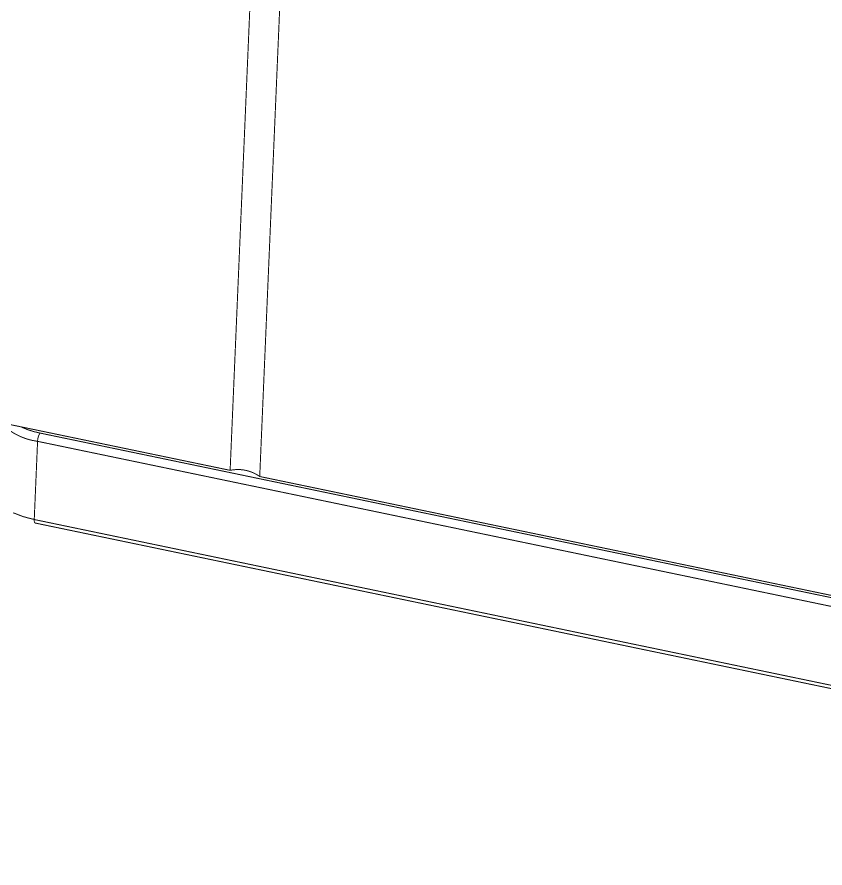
# Model space of a CAD drawing. Header units: inches. Extents: x 0 to 35.2, y -0.7 to 15.9.
# Drawn here: x 13.5694 to 13.9888, y 1.9675 to 2.4094 of the extents above; entities that cross this region are included whole.
import ezdxf

# ---------------------------------------------------------------- set-up
doc = ezdxf.new("R2010")
doc.units = ezdxf.units.IN
doc.header["$MEASUREMENT"] = 0
doc.layers.add('Dimensions', color=6, linetype='Continuous')

msp = doc.modelspace()

# ---------------------------------------------------------------- linework, layer by layer
at = {"layer": 'Dimensions', "const_width": 0.0005}
for points in [[(13.67998, 2.17401), (13.74692, 3.7439)], [(13.69534, 2.17081), (13.76235, 3.74256)], [(13.55294, 2.20044), (13.67998, 2.17401)], [(13.58129, 2.19336), (14.44106, 2.0145)], [(13.57829, 2.14847), (13.58002, 2.18907)], [(13.58002, 2.18907), (14.43979, 2.01021)], [(13.69534, 2.17081), (14.00239, 2.10693)], [(13.56741, 2.15197), (13.57252, 2.14998)], [(13.57252, 2.14998), (13.57829, 2.14847)], [(13.57829, 2.14847), (14.43805, 1.96961)], [(13.57829, 2.14793), (13.57829, 2.14847)], [(13.57829, 2.14793), (13.57833, 2.14746)], [(13.57833, 2.14746), (13.57842, 2.14709)], [(13.57842, 2.14709), (13.57854, 2.14683)], [(13.57854, 2.14683), (13.5787, 2.14668)], [(13.5787, 2.14668), (13.57877, 2.14665)], [(13.57877, 2.14665), (14.43853, 1.96779)]]:
    msp.add_lwpolyline(points, dxfattribs=at)
for points in [[(13.58002, 2.18907, -0.170955), (13.56069, 2.19882)], [(13.58129, 2.19336, -0.062139), (13.57129, 2.19662)], [(13.58002, 2.18907, -0.135237), (13.58129, 2.19336)], [(13.67998, 2.17401, -0.21008), (13.69534, 2.17081)]]:
    msp.add_lwpolyline(points, format="xyb", dxfattribs=at)
at = {"layer": 'Dimensions', "const_width": 0.00025}
for points in [[(13.57116, 2.19662, 1), (13.57141, 2.19662, 1)], [(13.58117, 2.19336, 1), (13.58142, 2.19336, 1)], [(13.58117, 2.19336, 1), (13.58142, 2.19336, 1)], [(13.58117, 2.19336, 1), (13.58142, 2.19336, 1)], [(13.5799, 2.18907, 1), (13.58015, 2.18907, 1)], [(13.5799, 2.18907, 1), (13.58015, 2.18907, 1)], [(13.5799, 2.18907, 1), (13.58015, 2.18907, 1)], [(13.5799, 2.18907, 1), (13.58015, 2.18907, 1)], [(13.67986, 2.17401, 1), (13.68011, 2.17401, 1)], [(13.67986, 2.17401, 1), (13.68011, 2.17401, 1)], [(13.67986, 2.17401, 1), (13.68011, 2.17401, 1)], [(13.69521, 2.17081, 1), (13.69546, 2.17081, 1)], [(13.69521, 2.17081, 1), (13.69546, 2.17081, 1)], [(13.69521, 2.17081, 1), (13.69546, 2.17081, 1)], [(13.5724, 2.14998, 1), (13.57265, 2.14998, 1)], [(13.5724, 2.14998, 1), (13.57265, 2.14998, 1)], [(13.57817, 2.14847, 1), (13.57842, 2.14847, 1)], [(13.57817, 2.14847, 1), (13.57842, 2.14847, 1)], [(13.57817, 2.14847, 1), (13.57842, 2.14847, 1)], [(13.57817, 2.14847, 1), (13.57842, 2.14847, 1)], [(13.57816, 2.14793, 1), (13.57841, 2.14793, 1)], [(13.57816, 2.14793, 1), (13.57841, 2.14793, 1)], [(13.57821, 2.14746, 1), (13.57846, 2.14746, 1)], [(13.57821, 2.14746, 1), (13.57846, 2.14746, 1)], [(13.57829, 2.14709, 1), (13.57854, 2.14709, 1)], [(13.57829, 2.14709, 1), (13.57854, 2.14709, 1)], [(13.57841, 2.14683, 1), (13.57866, 2.14683, 1)], [(13.57841, 2.14683, 1), (13.57866, 2.14683, 1)], [(13.57857, 2.14668, 1), (13.57882, 2.14668, 1)], [(13.57857, 2.14668, 1), (13.57882, 2.14668, 1)], [(13.57865, 2.14665, 1), (13.5789, 2.14665, 1)], [(13.57865, 2.14665, 1), (13.5789, 2.14665, 1)]]:
    msp.add_lwpolyline(points, format="xyb", close=True, dxfattribs=at)

doc.saveas('drawing.dxf')
